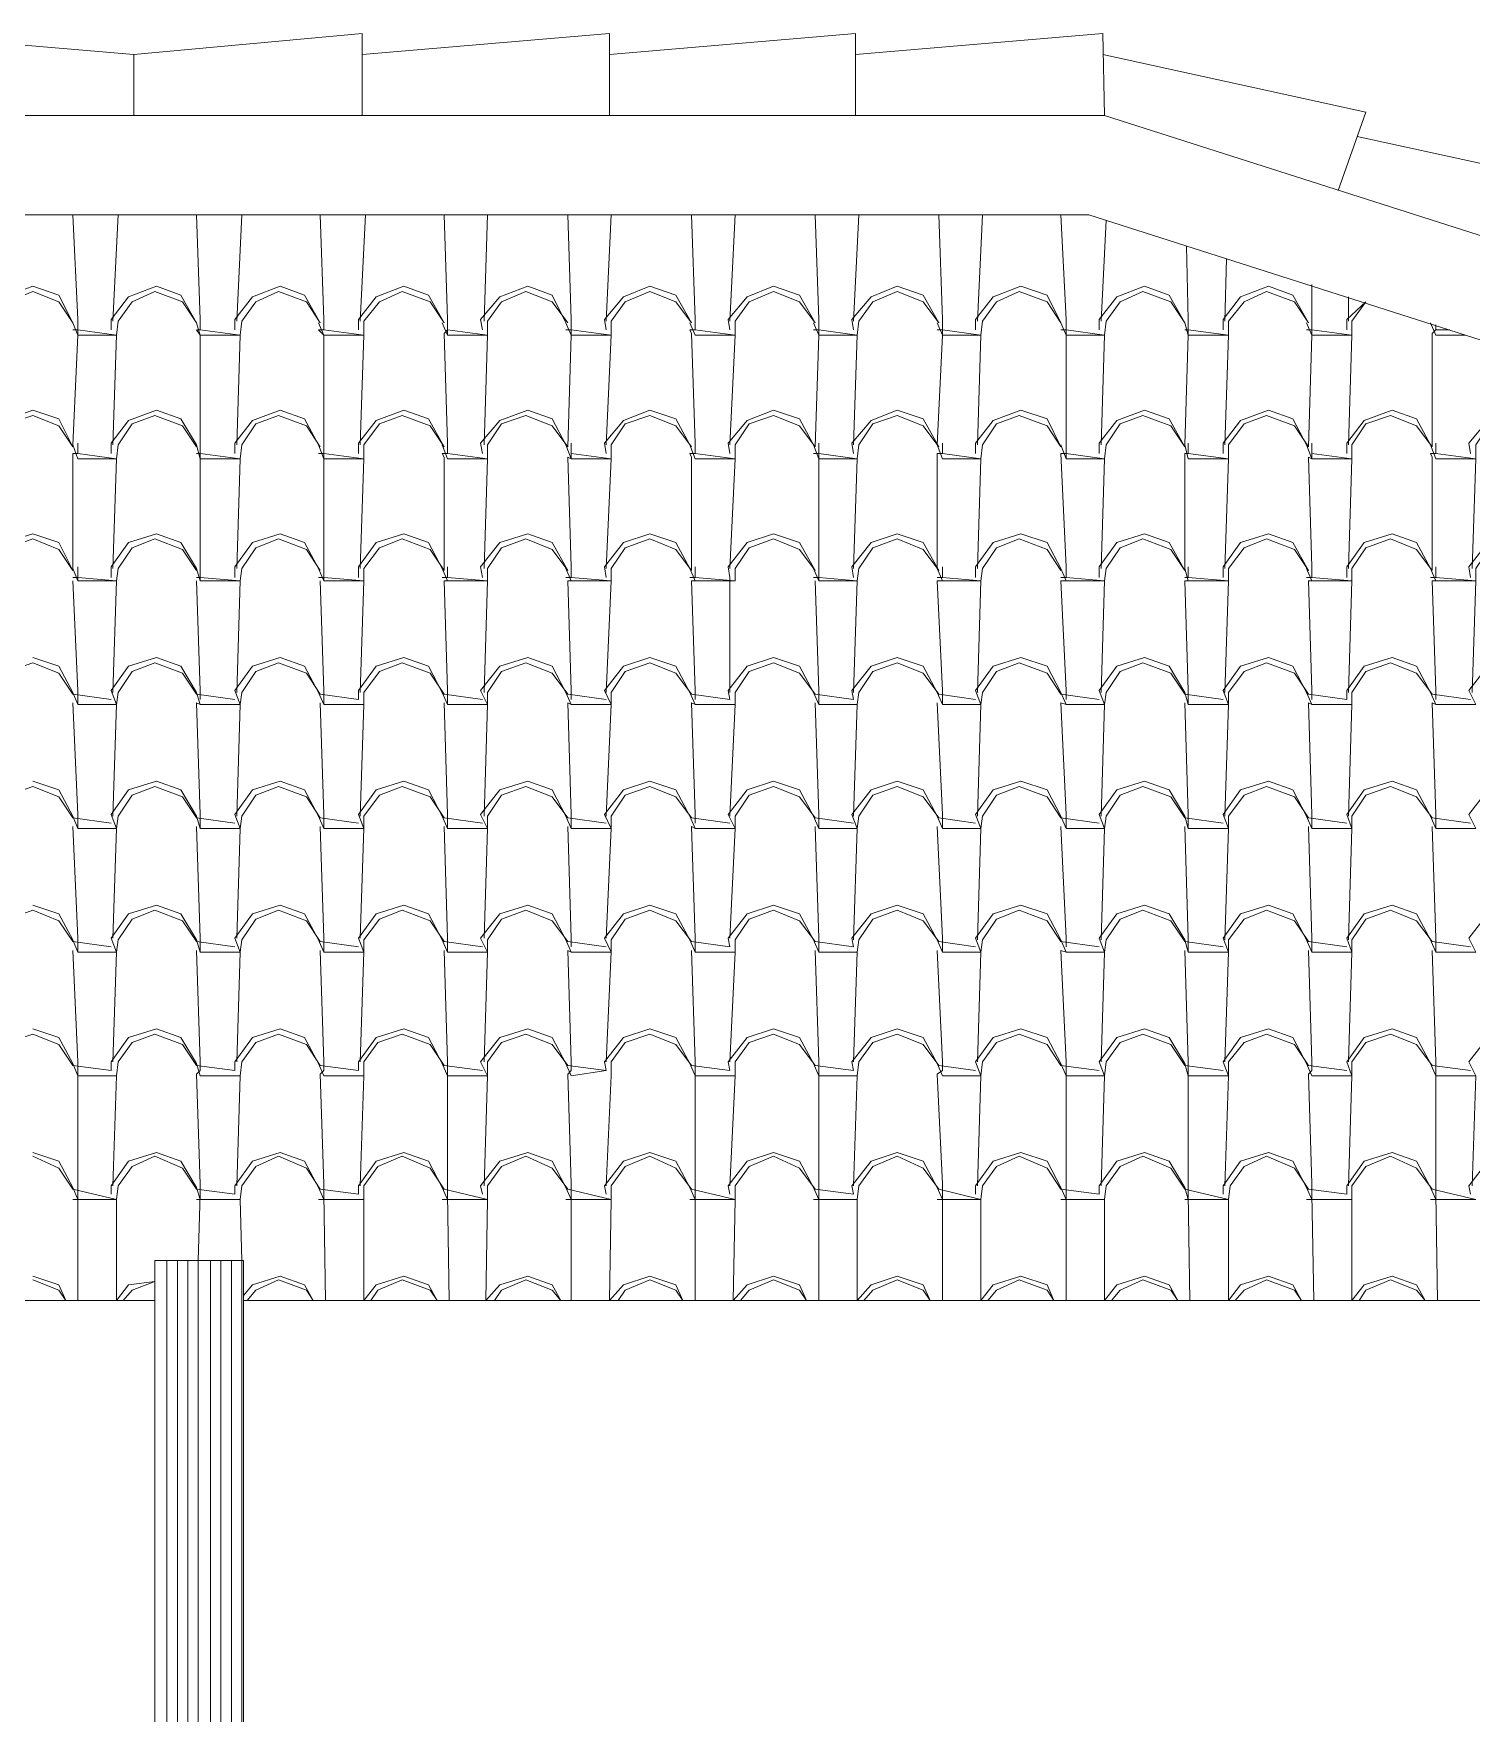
# Model space of a CAD drawing. Header units: millimetres. Extents: x -1532 to 6546, y -13476 to -9317.
# Drawn here: x 2980 to 4100, y -10626 to -9317 of the extents above; entities that cross this region are included whole.
import ezdxf

# ---------------------------------------------------------------- set-up
doc = ezdxf.new("R2010")
doc.units = ezdxf.units.MM
doc.layers.add('A-COB-___-___-EXI', color=250, linetype='Continuous', lineweight=25)
doc.layers.add('A-PIL-___-___-EXI', color=250, linetype='Continuous', lineweight=25)

msp = doc.modelspace()

# ---------------------------------------------------------------- linework, layer by layer
at = {"layer": 'A-COB-___-___-EXI', "color": 18, "lineweight": 9}
for p, q in [((3042.2, -9541.4), (3046.3, -9458.6)), ((3138.6, -9541.4), (3142.6, -9458.6)), ((3234.9, -9541.4), (3239, -9458.6)), ((3331.3, -9541.4), (3334, -9458.6)), ((3426.3, -9541.4), (3430.4, -9458.6)), ((3522.7, -9541.4), (3526.8, -9458.6)), ((3619.1, -9541.4), (3623.2, -9458.6)), ((3715.5, -9541.4), (3719.6, -9458.6)), ((3811.9, -9541.4), (3815.9, -9462.7)), ((3908.2, -9541.4), (3909.6, -9492.6)), ((4004.6, -9541.4), (4004.6, -9522.4)), ((3298.7, -9741), (3302.8, -9741)), ((3395.1, -9741), (3399.2, -9741)), ((3491.5, -9741), (3495.6, -9741)), ((3684.3, -9741), (3688.3, -9741)), ((3780.6, -9741), (3784.7, -9741)), ((3877, -9741), (3879.7, -9741)), ((3972, -9741), (3976.1, -9741)), ((4068.4, -9741), (4072.5, -9741)), ((3011, -10225.6), (3015, -10225.6)), ((3107.3, -10225.6), (3110.1, -10225.6)), ((3202.4, -10225.6), (3206.4, -10225.6)), ((3298.7, -10225.6), (3302.8, -10225.6)), ((3395.1, -10225.6), (3399.2, -10225.6)), ((3491.5, -10225.6), (3495.6, -10225.6)), ((3587.9, -10225.6), (3592, -10225.6)), ((3684.3, -10225.6), (3688.3, -10225.6)), ((3780.6, -10225.6), (3784.7, -10225.6)), ((3877, -10225.6), (3879.7, -10225.6)), ((3972, -10225.6), (3976.1, -10225.6)), ((4068.4, -10225.6), (4072.5, -10225.6)), ((3074.8, -10304.3), (1576.1, -10304.3))]:
    msp.add_line(p, q, dxfattribs=at)
at = {"layer": 'A-COB-___-___-EXI', "color": 18, "lineweight": 9, "flags": 128}
for points in [[(-33.8, -10074.9), (-223.9, -10115.7), (-202.2, -10176.7), (2288.8, -9381.3), (3814.6, -9381.3), (3813.2, -9317.5), (3620.5, -9333.8)], [(3058.5, -9381.3), (3058.5, -9333.8), (2865.7, -9317.5), (2865.7, -9381.3)], [(3058.5, -9333.8), (3236.3, -9317.5), (3236.3, -9381.3)], [(3429.1, -9381.3), (3429.1, -9317.5), (3236.3, -9333.8)], [(3429.1, -9333.8), (3620.5, -9317.5), (3620.5, -9381.3)], [(3813.2, -9333.8), (4018.2, -9378.6), (3996.5, -9439.6)], [(3144, -10304.3), (4509.6, -10304.3), (4509.6, -10138.7), (4573.4, -10138.7), (4573.4, -10304.3), (6305.5, -10304.3), (6305.5, -10176.7), (3814.6, -9381.3)], [(4194.7, -9502.1), (4216.4, -9442.4), (4011.4, -9397.6)], [(-202.2, -10176.7), (-202.2, -10258.2), (2301, -9458.6), (3802.4, -9458.6), (6305.5, -10258.2)], [(2945.8, -9548.2), (2944.4, -9540.1), (2958, -9522.4), (2979.7, -9514.3), (3000.1, -9521.1), (3011, -9542.8), (3000.1, -9526.5), (2979.7, -9518.4), (2960.7, -9526.5), (2949.9, -9541.4), (2948.5, -9552.3), (2918.6, -9548.2), (2918.6, -9540.1), (2915.9, -9458.6)], [(3040.8, -9548.2), (3040.8, -9540.1), (3054.4, -9522.4), (3076.1, -9514.3), (3095.1, -9521.1), (3107.3, -9542.8), (3096.5, -9526.5), (3074.8, -9518.4), (3057.1, -9526.5), (3046.3, -9541.4), (3044.9, -9552.3), (3015, -9548.2), (3015, -9540.1), (3011, -9458.6)], [(3137.2, -9548.2), (3137.2, -9540.1), (3150.8, -9522.4), (3172.5, -9514.3), (3191.5, -9521.1), (3203.7, -9542.8), (3192.9, -9526.5), (3171.1, -9518.4), (3153.5, -9526.5), (3142.6, -9541.4), (3141.3, -9552.3), (3110.1, -9548.2), (3110.1, -9540.1), (3107.3, -9458.6)], [(3233.6, -9548.2), (3233.6, -9540.1), (3247.2, -9522.4), (3268.9, -9514.3), (3287.9, -9521.1), (3300.1, -9542.8), (3289.2, -9526.5), (3267.5, -9518.4), (3249.9, -9526.5), (3237.7, -9541.4), (3237.7, -9552.3), (3206.4, -9548.2), (3206.4, -9540.1), (3203.7, -9458.6)], [(3396.5, -9542.8), (3384.3, -9526.5), (3363.9, -9518.4), (3344.9, -9526.5), (3334, -9541.4), (3334, -9552.3), (3302.8, -9548.2), (3302.8, -9540.1), (3300.1, -9458.6)], [(3330, -9548.2), (3328.6, -9540.1), (3343.5, -9522.4), (3365.3, -9514.3), (3384.3, -9521.1), (3395.1, -9542.8), (3399.2, -9552.3), (3430.4, -9552.3), (3399.2, -9548.2), (3399.2, -9540.1), (3396.5, -9458.6)], [(3522.7, -9548.2), (3521.4, -9540.1), (3536.3, -9522.4), (3556.7, -9514.3), (3577, -9521.1), (3589.2, -9542.8), (3577, -9526.5), (3556.7, -9518.4), (3537.7, -9526.5), (3526.8, -9541.4), (3526.8, -9552.3), (3495.6, -9548.2), (3495.6, -9540.1), (3492.9, -9458.6)], [(3587.9, -9542.8), (3592, -9552.3), (3621.8, -9552.3), (3592, -9548.2), (3592, -9540.1), (3589.2, -9458.6)], [(3714.1, -9548.2), (3714.1, -9540.1), (3727.7, -9522.4), (3749.4, -9514.3), (3769.8, -9521.1), (3780.6, -9542.8), (3769.8, -9526.5), (3748.1, -9518.4), (3730.4, -9526.5), (3719.6, -9541.4), (3718.2, -9552.3), (3688.3, -9548.2), (3688.3, -9540.1), (3685.6, -9458.6)], [(3810.5, -9548.2), (3810.5, -9540.1), (3824.1, -9522.4), (3845.8, -9514.3), (3864.8, -9521.1), (3877, -9542.8), (3866.2, -9526.5), (3844.4, -9518.4), (3826.8, -9526.5), (3815.9, -9541.4), (3814.6, -9552.3), (3784.7, -9548.2), (3784.7, -9540.1), (3780.6, -9458.6)], [(3906.9, -9548.2), (3906.9, -9540.1), (3920.5, -9522.4), (3942.2, -9514.3), (3961.2, -9521.1), (3973.4, -9542.8), (3962.5, -9526.5), (3940.8, -9518.4), (3923.2, -9526.5), (3911, -9541.4), (3911, -9552.3), (3879.7, -9548.2), (3879.7, -9540.1), (3878.4, -9483.1)], [(3426.3, -9548.2), (3425, -9540.1), (3439.9, -9522.4), (3460.3, -9514.3), (3480.6, -9521.1), (3492.9, -9542.8), (3480.6, -9526.5), (3460.3, -9518.4), (3441.3, -9526.5), (3430.4, -9541.4), (3430.4, -9552.3), (3426.3, -9637.8)], [(3619.1, -9548.2), (3617.7, -9540.1), (3632.7, -9522.4), (3653, -9514.3), (3673.4, -9521.1), (3685.6, -9542.8), (3673.4, -9526.5), (3653, -9518.4), (3634, -9526.5), (3623.2, -9541.4), (3621.8, -9552.3), (3619.1, -9637.8)], [(3972, -9542.8), (3976.1, -9552.3), (4007.3, -9552.3), (3976.1, -9548.2), (3976.1, -9540.1), (3976.1, -9512.9)], [(4003.3, -9548.2), (4003.3, -9540.1), (4018.2, -9526.5), (4007.3, -9541.4), (4007.3, -9552.3), (4004.6, -9637.8)], [(2914.6, -9548.2), (2918.6, -9548.2), (2918.6, -9552.3), (2918.6, -9636.5), (2918.6, -9644.6), (2948.5, -9648.7), (2949.9, -9637.8), (2960.7, -9621.5), (2979.7, -9614.8), (3000.1, -9622.9), (3011, -9639.2), (3000.1, -9617.5), (2979.7, -9610.7), (2958, -9618.8), (2944.4, -9636.5), (2945.8, -9644.6), (2945.8, -9734.2)], [(3011, -9542.8), (3015, -9552.3), (3044.9, -9552.3), (3042.2, -9637.8)], [(3011, -9548.2), (3015, -9548.2), (3015, -9552.3), (3011, -9637.8), (3015, -9648.7), (3044.9, -9648.7), (3042.2, -9734.2)], [(3040.8, -9644.6), (3040.8, -9636.5), (3054.4, -9618.8), (3076.1, -9610.7), (3095.1, -9617.5), (3107.3, -9637.8), (3110.1, -9648.7), (3141.3, -9648.7), (3110.1, -9644.6), (3110.1, -9636.5), (3110.1, -9552.3), (3107.3, -9548.2), (3110.1, -9548.2)], [(3107.3, -9542.8), (3110.1, -9552.3), (3141.3, -9552.3), (3138.6, -9637.8)], [(3137.2, -9644.6), (3137.2, -9636.5), (3150.8, -9618.8), (3172.5, -9610.7), (3191.5, -9617.5), (3202.4, -9637.8), (3206.4, -9648.7), (3237.7, -9648.7), (3206.4, -9644.6), (3206.4, -9636.5), (3206.4, -9552.3), (3202.4, -9548.2), (3206.4, -9548.2)], [(3202.4, -9542.8), (3206.4, -9552.3), (3237.7, -9552.3), (3234.9, -9637.8)], [(3298.7, -9542.8), (3302.8, -9552.3), (3334, -9552.3), (3331.3, -9637.8)], [(3395.1, -9548.2), (3399.2, -9548.2), (3399.2, -9552.3), (3396.5, -9639.2), (3384.3, -9622.9), (3363.9, -9614.8), (3344.9, -9621.5), (3334, -9637.8), (3334, -9648.7), (3302.8, -9644.6), (3302.8, -9636.5), (3300.1, -9551), (3302.8, -9548.2), (3302.8, -9552.3)], [(3491.5, -9542.8), (3495.6, -9552.3), (3526.8, -9552.3), (3522.7, -9637.8)], [(3587.9, -9548.2), (3592, -9548.2), (3592, -9552.3), (3589.2, -9639.2), (3577, -9622.9), (3556.7, -9614.8), (3537.7, -9621.5), (3526.8, -9637.8), (3526.8, -9648.7), (3495.6, -9644.6), (3495.6, -9636.5), (3492.9, -9551), (3491.5, -9548.2), (3495.6, -9548.2)], [(3684.3, -9542.8), (3688.3, -9552.3), (3718.2, -9552.3), (3715.5, -9637.8)], [(3684.3, -9548.2), (3688.3, -9548.2), (3688.3, -9552.3), (3684.3, -9637.8), (3688.3, -9648.7), (3718.2, -9648.7), (3715.5, -9734.2)], [(3780.6, -9542.8), (3784.7, -9552.3), (3814.6, -9552.3), (3811.9, -9637.8)], [(3780.6, -9548.2), (3784.7, -9548.2), (3784.7, -9552.3), (3784.7, -9636.5), (3784.7, -9644.6), (3814.6, -9648.7), (3815.9, -9637.8), (3826.8, -9621.5), (3844.4, -9614.8), (3866.2, -9622.9), (3877, -9639.2), (3864.8, -9617.5), (3845.8, -9610.7), (3824.1, -9618.8), (3810.5, -9636.5), (3810.5, -9644.6)], [(3877, -9542.8), (3879.7, -9552.3), (3911, -9552.3), (3908.2, -9637.8)], [(3877, -9548.2), (3879.7, -9548.2), (3879.7, -9552.3), (3877, -9637.8), (3879.7, -9648.7), (3911, -9648.7), (3908.2, -9734.2)], [(3972, -9548.2), (3976.1, -9548.2), (3976.1, -9552.3), (3973.4, -9639.2), (3962.5, -9622.9), (3940.8, -9614.8), (3923.2, -9621.5), (3911, -9637.8), (3911, -9648.7), (3879.7, -9644.6), (3879.7, -9636.5)], [(4004.6, -9734.2), (4007.3, -9648.7), (4007.3, -9637.8), (4018.2, -9621.5), (4037.2, -9614.8), (4057.6, -9622.9), (4069.8, -9639.2), (4069.8, -9551), (4072.5, -9548.2), (4072.5, -9544.2), (4072.5, -9548.2), (4083.4, -9548.2)], [(4068.4, -9542.8), (4072.5, -9552.3), (4095.6, -9552.3)], [(3107.3, -9639.2), (3096.5, -9622.9), (3074.8, -9614.8), (3057.1, -9621.5), (3046.3, -9637.8), (3044.9, -9648.7), (3015, -9644.6), (3015, -9636.5)], [(3203.7, -9639.2), (3192.9, -9622.9), (3171.1, -9614.8), (3153.5, -9621.5), (3142.6, -9637.8), (3141.3, -9648.7), (3138.6, -9734.2)], [(3233.6, -9644.6), (3233.6, -9636.5), (3247.2, -9618.8), (3268.9, -9610.7), (3287.9, -9617.5), (3300.1, -9639.2), (3289.2, -9622.9), (3267.5, -9614.8), (3249.9, -9621.5), (3237.7, -9637.8), (3237.7, -9648.7), (3234.9, -9734.2)], [(3330, -9644.6), (3328.6, -9636.5), (3343.5, -9618.8), (3365.3, -9610.7), (3384.3, -9617.5), (3395.1, -9637.8), (3399.2, -9648.7), (3430.4, -9648.7), (3426.3, -9734.2)], [(3492.9, -9639.2), (3480.6, -9622.9), (3460.3, -9614.8), (3441.3, -9621.5), (3430.4, -9637.8), (3430.4, -9648.7), (3399.2, -9644.6), (3399.2, -9636.5)], [(3426.3, -9644.6), (3425, -9636.5), (3439.9, -9618.8), (3460.3, -9610.7), (3480.6, -9617.5), (3491.5, -9637.8), (3495.6, -9648.7), (3526.8, -9648.7), (3522.7, -9734.2)], [(3522.7, -9644.6), (3521.4, -9636.5), (3536.3, -9618.8), (3556.7, -9610.7), (3577, -9617.5), (3587.9, -9637.8), (3592, -9648.7), (3621.8, -9648.7), (3619.1, -9734.2)], [(3619.1, -9644.6), (3617.7, -9636.5), (3632.7, -9618.8), (3653, -9610.7), (3673.4, -9617.5), (3685.6, -9639.2), (3673.4, -9622.9), (3653, -9614.8), (3634, -9621.5), (3623.2, -9637.8), (3621.8, -9648.7), (3592, -9644.6), (3592, -9636.5)], [(3714.1, -9644.6), (3714.1, -9636.5), (3727.7, -9618.8), (3749.4, -9610.7), (3769.8, -9617.5), (3780.6, -9639.2), (3769.8, -9622.9), (3748.1, -9614.8), (3730.4, -9621.5), (3719.6, -9637.8), (3718.2, -9648.7), (3688.3, -9644.6), (3688.3, -9636.5)], [(3906.9, -9644.6), (3906.9, -9636.5), (3920.5, -9618.8), (3942.2, -9610.7), (3961.2, -9617.5), (3972, -9637.8), (3976.1, -9648.7), (4007.3, -9648.7), (3976.1, -9644.6), (3976.1, -9636.5)], [(4003.3, -9644.6), (4003.3, -9636.5), (4016.8, -9618.8), (4038.6, -9610.7), (4057.6, -9617.5), (4068.4, -9637.8), (4072.5, -9648.7), (4103.7, -9648.7), (4101, -9734.2)], [(4099.6, -9644.6), (4098.3, -9636.5), (4113.2, -9618.8), (4134.9, -9610.7), (4153.9, -9617.5), (4166.2, -9639.2), (4153.9, -9622.9), (4133.6, -9614.8), (4114.6, -9621.5), (4103.7, -9637.8), (4103.7, -9648.7), (4072.5, -9644.6), (4072.5, -9636.5)], [(3298.7, -9637.8), (3302.8, -9648.7), (3334, -9648.7), (3331.3, -9734.2)], [(3780.6, -9637.8), (3784.7, -9648.7), (3814.6, -9648.7), (3811.9, -9734.2)], [(3042.2, -9830.6), (3044.9, -9743.7), (3015, -9743.7), (3011, -9734.2), (3011, -9647.3), (3011, -9644.6), (3015, -9644.6)], [(3107.3, -9644.6), (3110.1, -9644.6), (3110.1, -9648.7), (3110.1, -9732.9), (3110.1, -9741), (3141.3, -9743.7), (3142.6, -9734.2), (3153.5, -9717.9), (3171.1, -9711.1), (3192.9, -9719.3), (3203.7, -9735.6)], [(3202.4, -9644.6), (3206.4, -9644.6), (3206.4, -9648.7), (3206.4, -9732.9), (3206.4, -9741), (3237.7, -9743.7), (3206.4, -9743.7), (3202.4, -9734.2), (3191.5, -9713.8), (3172.5, -9707.1), (3150.8, -9713.8), (3137.2, -9732.9), (3137.2, -9741)], [(3234.9, -9830.6), (3237.7, -9743.7), (3237.7, -9734.2), (3249.9, -9717.9), (3267.5, -9711.1), (3289.2, -9719.3), (3300.1, -9735.6), (3300.1, -9647.3), (3298.7, -9644.6), (3302.8, -9644.6)], [(3399.2, -9644.6), (3399.2, -9648.7), (3396.5, -9647.3), (3399.2, -9732.9), (3399.2, -9741), (3430.4, -9743.7), (3430.4, -9734.2), (3441.3, -9717.9), (3460.3, -9711.1), (3480.6, -9719.3), (3492.9, -9735.6), (3492.9, -9647.3), (3491.5, -9644.6), (3495.6, -9644.6)], [(3587.9, -9644.6), (3592, -9644.6), (3592, -9648.7), (3592, -9732.9), (3592, -9741), (3621.8, -9743.7), (3623.2, -9734.2), (3634, -9717.9), (3653, -9711.1), (3673.4, -9719.3), (3685.6, -9735.6), (3673.4, -9713.8), (3653, -9707.1), (3632.7, -9713.8), (3617.7, -9732.9), (3619.1, -9741)], [(3715.5, -9830.6), (3718.2, -9743.7), (3688.3, -9743.7), (3684.3, -9734.2), (3684.3, -9647.3), (3684.3, -9644.6), (3688.3, -9644.6)], [(3810.5, -9741), (3810.5, -9732.9), (3824.1, -9713.8), (3845.8, -9707.1), (3864.8, -9713.8), (3877, -9735.6), (3866.2, -9719.3), (3844.4, -9711.1), (3826.8, -9717.9), (3815.9, -9734.2), (3814.6, -9743.7), (3784.7, -9741), (3784.7, -9732.9), (3780.6, -9644.6), (3784.7, -9644.6), (3784.7, -9648.7)], [(3908.2, -9830.6), (3911, -9743.7), (3879.7, -9743.7), (3877, -9734.2), (3877, -9647.3), (3877, -9644.6), (3879.7, -9644.6)], [(3976.1, -9644.6), (3976.1, -9648.7), (3973.4, -9647.3), (3976.1, -9732.9), (3976.1, -9741), (4007.3, -9743.7), (4007.3, -9734.2), (4018.2, -9717.9), (4037.2, -9711.1), (4057.6, -9719.3), (4069.8, -9735.6), (4069.8, -9647.3), (4068.4, -9644.6), (4072.5, -9644.6)], [(2945.8, -9741), (2944.4, -9732.9), (2958, -9713.8), (2979.7, -9707.1), (3000.1, -9713.8), (3011, -9735.6), (3000.1, -9719.3), (2979.7, -9711.1), (2960.7, -9717.9), (2949.9, -9734.2), (2948.5, -9743.7), (2918.6, -9741), (2918.6, -9732.9)], [(3040.8, -9741), (3040.8, -9732.9), (3054.4, -9713.8), (3076.1, -9707.1), (3095.1, -9713.8), (3107.3, -9734.2), (3110.1, -9743.7), (3141.3, -9743.7), (3138.6, -9830.6)], [(3233.6, -9741), (3233.6, -9732.9), (3247.2, -9713.8), (3268.9, -9707.1), (3287.9, -9713.8), (3298.7, -9734.2), (3302.8, -9743.7), (3334, -9743.7), (3331.3, -9830.6)], [(3330, -9741), (3328.6, -9732.9), (3343.5, -9713.8), (3365.3, -9707.1), (3384.3, -9713.8), (3396.5, -9735.6), (3384.3, -9719.3), (3363.9, -9711.1), (3344.9, -9717.9), (3334, -9734.2), (3334, -9743.7), (3302.8, -9741), (3302.8, -9732.9)], [(3426.3, -9741), (3425, -9732.9), (3439.9, -9713.8), (3460.3, -9707.1), (3480.6, -9713.8), (3491.5, -9734.2), (3495.6, -9743.7), (3526.8, -9743.7)], [(3522.7, -9830.6), (3522.7, -9741), (3521.4, -9732.9), (3536.3, -9713.8), (3556.7, -9707.1), (3577, -9713.8), (3589.2, -9735.6), (3577, -9719.3), (3556.7, -9711.1), (3537.7, -9717.9), (3526.8, -9734.2), (3526.8, -9743.7), (3495.6, -9741), (3495.6, -9732.9)], [(3714.1, -9741), (3714.1, -9732.9), (3727.7, -9713.8), (3749.4, -9707.1), (3769.8, -9713.8), (3780.6, -9734.2), (3784.7, -9743.7), (3814.6, -9743.7), (3811.9, -9830.6)], [(3906.9, -9741), (3906.9, -9732.9), (3920.5, -9713.8), (3942.2, -9707.1), (3961.2, -9713.8), (3973.4, -9735.6), (3962.5, -9719.3), (3940.8, -9711.1), (3923.2, -9717.9), (3911, -9734.2), (3911, -9743.7), (3879.7, -9741), (3879.7, -9732.9)], [(4003.3, -9741), (4003.3, -9732.9), (4016.8, -9713.8), (4038.6, -9707.1), (4057.6, -9713.8), (4068.4, -9734.2), (4072.5, -9743.7), (4103.7, -9743.7), (4101, -9830.6)], [(4099.6, -9741), (4098.3, -9732.9), (4113.2, -9713.8), (4134.9, -9707.1), (4153.9, -9713.8), (4166.2, -9735.6), (4153.9, -9719.3), (4133.6, -9711.1), (4114.6, -9717.9), (4103.7, -9734.2), (4103.7, -9743.7), (4072.5, -9741), (4072.5, -9732.9)], [(3107.3, -9735.6), (3096.5, -9719.3), (3074.8, -9711.1), (3057.1, -9717.9), (3046.3, -9734.2), (3044.9, -9743.7), (3015, -9741), (3015, -9732.9)], [(3780.6, -9735.6), (3769.8, -9719.3), (3748.1, -9711.1), (3730.4, -9717.9), (3719.6, -9734.2), (3718.2, -9743.7), (3688.3, -9741), (3688.3, -9732.9)], [(3011, -9741), (3015, -9741), (3015, -9743.7)], [(3015, -9840.1), (3015, -9836), (3015, -9829.2), (3011, -9743.7)], [(3107.3, -9741), (3110.1, -9741), (3110.1, -9743.7)], [(3110.1, -9836), (3110.1, -9829.2), (3107.3, -9743.7)], [(3202.4, -9741), (3206.4, -9741), (3206.4, -9743.7)], [(3206.4, -9840.1), (3206.4, -9836), (3206.4, -9829.2), (3203.7, -9743.7)], [(3302.8, -9840.1), (3302.8, -9836), (3302.8, -9829.2), (3300.1, -9743.7), (3302.8, -9743.7)], [(3395.1, -9734.2), (3399.2, -9743.7), (3430.4, -9743.7), (3426.3, -9830.6)], [(3399.2, -9836), (3399.2, -9829.2), (3396.5, -9743.7), (3399.2, -9743.7)], [(3495.6, -9836), (3495.6, -9829.2), (3492.9, -9743.7), (3495.6, -9743.7)], [(3587.9, -9734.2), (3592, -9743.7), (3621.8, -9743.7), (3619.1, -9830.6)], [(3587.9, -9741), (3592, -9741), (3592, -9743.7)], [(3592, -9840.1), (3592, -9836), (3592, -9829.2), (3589.2, -9743.7)], [(3688.3, -9840.1), (3688.3, -9836), (3688.3, -9829.2), (3684.3, -9743.7), (3688.3, -9743.7)], [(3784.7, -9836), (3784.7, -9829.2), (3780.6, -9743.7), (3784.7, -9743.7)], [(3879.7, -9840.1), (3879.7, -9836), (3879.7, -9829.2), (3877, -9743.7), (3879.7, -9743.7)], [(3972, -9734.2), (3976.1, -9743.7), (4007.3, -9743.7), (4004.6, -9830.6)], [(3976.1, -9836), (3976.1, -9829.2), (3973.4, -9743.7), (3976.1, -9743.7)], [(4072.5, -9836), (4072.5, -9829.2), (4069.8, -9743.7), (4072.5, -9743.7)], [(3040.8, -9836), (3011, -9831.9), (3000.1, -9815.7), (2979.7, -9807.5), (2960.7, -9814.3), (2949.9, -9830.6), (2948.5, -9840.1), (2945.8, -9927)], [(3234.9, -9927), (3237.7, -9840.1), (3206.4, -9840.1), (3202.4, -9830.6), (3191.5, -9810.2), (3172.5, -9803.4), (3150.8, -9810.2), (3137.2, -9829.2), (3141.3, -9840.1), (3110.1, -9840.1), (3107.3, -9830.6), (3095.1, -9810.2), (3076.1, -9803.4), (3054.4, -9810.2), (3040.8, -9829.2), (3044.9, -9840.1), (3015, -9840.1), (3011, -9830.6), (3000.1, -9810.2), (2979.7, -9803.4)], [(3137.2, -9836), (3107.3, -9831.9), (3096.5, -9815.7), (3074.8, -9807.5), (3057.1, -9814.3), (3046.3, -9830.6), (3044.9, -9840.1), (3042.2, -9927)], [(3526.8, -9840.1), (3495.6, -9840.1), (3491.5, -9830.6), (3480.6, -9810.2), (3460.3, -9803.4), (3439.9, -9810.2), (3425, -9829.2), (3430.4, -9840.1), (3399.2, -9840.1), (3395.1, -9830.6), (3384.3, -9810.2), (3365.3, -9803.4), (3343.5, -9810.2), (3328.6, -9829.2), (3334, -9840.1), (3302.8, -9840.1), (3298.7, -9830.6), (3287.9, -9810.2), (3268.9, -9803.4), (3247.2, -9810.2), (3233.6, -9829.2), (3233.6, -9836), (3203.7, -9831.9), (3192.9, -9815.7), (3171.1, -9807.5), (3153.5, -9814.3), (3142.6, -9830.6), (3141.3, -9840.1), (3138.6, -9927)], [(3330, -9836), (3300.1, -9831.9), (3289.2, -9815.7), (3267.5, -9807.5), (3249.9, -9814.3), (3237.7, -9830.6), (3237.7, -9840.1)], [(3426.3, -9836), (3396.5, -9831.9), (3384.3, -9815.7), (3363.9, -9807.5), (3344.9, -9814.3), (3334, -9830.6), (3334, -9840.1), (3331.3, -9927)], [(3619.1, -9927), (3621.8, -9840.1), (3592, -9840.1), (3587.9, -9830.6), (3577, -9810.2), (3556.7, -9803.4), (3536.3, -9810.2), (3521.4, -9829.2), (3522.7, -9836), (3492.9, -9831.9), (3480.6, -9815.7), (3460.3, -9807.5), (3441.3, -9814.3), (3430.4, -9830.6), (3430.4, -9840.1), (3426.3, -9927)], [(4004.6, -9927), (4007.3, -9840.1), (3976.1, -9840.1), (3972, -9830.6), (3961.2, -9810.2), (3942.2, -9803.4), (3920.5, -9810.2), (3906.9, -9829.2), (3911, -9840.1), (3879.7, -9840.1), (3877, -9830.6), (3864.8, -9810.2), (3845.8, -9803.4), (3824.1, -9810.2), (3810.5, -9829.2), (3814.6, -9840.1), (3784.7, -9840.1), (3780.6, -9830.6), (3769.8, -9810.2), (3749.4, -9803.4), (3727.7, -9810.2), (3714.1, -9829.2), (3718.2, -9840.1), (3688.3, -9840.1), (3684.3, -9830.6), (3673.4, -9810.2), (3653, -9803.4), (3632.7, -9810.2), (3617.7, -9829.2), (3619.1, -9836), (3589.2, -9831.9), (3577, -9815.7), (3556.7, -9807.5), (3537.7, -9814.3), (3526.8, -9830.6), (3526.8, -9840.1), (3522.7, -9927)], [(3714.1, -9836), (3685.6, -9831.9), (3673.4, -9815.7), (3653, -9807.5), (3634, -9814.3), (3623.2, -9830.6), (3621.8, -9840.1)], [(3810.5, -9836), (3780.6, -9831.9), (3769.8, -9815.7), (3748.1, -9807.5), (3730.4, -9814.3), (3719.6, -9830.6), (3718.2, -9840.1), (3715.5, -9927)], [(3906.9, -9836), (3877, -9831.9), (3866.2, -9815.7), (3844.4, -9807.5), (3826.8, -9814.3), (3815.9, -9830.6), (3814.6, -9840.1), (3811.9, -9927)], [(4113.2, -9810.2), (4098.3, -9829.2), (4103.7, -9840.1), (4072.5, -9840.1), (4068.4, -9830.6), (4057.6, -9810.2), (4038.6, -9803.4), (4016.8, -9810.2), (4003.3, -9829.2), (4003.3, -9836), (3973.4, -9831.9), (3962.5, -9815.7), (3940.8, -9807.5), (3923.2, -9814.3), (3911, -9830.6), (3911, -9840.1), (3908.2, -9927)], [(4099.6, -9836), (4069.8, -9831.9), (4057.6, -9815.7), (4037.2, -9807.5), (4018.2, -9814.3), (4007.3, -9830.6), (4007.3, -9840.1)], [(3015, -9936.5), (3015, -9932.4), (3015, -9925.6), (3011, -9838.7)], [(3110.1, -9936.5), (3110.1, -9932.4), (3110.1, -9925.6), (3107.3, -9838.7), (3110.1, -9840.1)], [(3206.4, -9936.5), (3206.4, -9932.4), (3206.4, -9925.6), (3203.7, -9838.7)], [(3302.8, -9936.5), (3302.8, -9932.4), (3302.8, -9925.6), (3300.1, -9838.7)], [(3399.2, -9936.5), (3399.2, -9932.4), (3399.2, -9925.6), (3396.5, -9838.7), (3399.2, -9840.1)], [(3495.6, -9932.4), (3495.6, -9925.6), (3492.9, -9838.7), (3495.6, -9840.1)], [(3592, -9936.5), (3592, -9932.4), (3592, -9925.6), (3589.2, -9838.7)], [(3688.3, -9936.5), (3688.3, -9932.4), (3688.3, -9925.6), (3684.3, -9838.7)], [(3784.7, -9936.5), (3784.7, -9932.4), (3784.7, -9925.6), (3780.6, -9838.7), (3784.7, -9840.1)], [(3879.7, -9936.5), (3879.7, -9932.4), (3879.7, -9925.6), (3877, -9838.7)], [(3976.1, -9936.5), (3976.1, -9932.4), (3976.1, -9925.6), (3973.4, -9838.7), (3976.1, -9840.1)], [(4072.5, -9936.5), (4072.5, -9932.4), (4072.5, -9925.6), (4069.8, -9838.7), (4072.5, -9840.1)], [(3040.8, -9932.4), (3011, -9928.3), (3000.1, -9912), (2979.7, -9903.9), (2960.7, -9910.7), (2949.9, -9927), (2948.5, -9936.5), (2945.8, -10022)], [(2979.7, -9899.8), (3000.1, -9906.6), (3011, -9927), (3015, -9936.5), (3044.9, -9936.5), (3040.8, -9925.6), (3054.4, -9906.6), (3076.1, -9899.8), (3095.1, -9906.6), (3107.3, -9927), (3110.1, -9936.5), (3141.3, -9936.5), (3137.2, -9925.6), (3150.8, -9906.6), (3172.5, -9899.8), (3191.5, -9906.6), (3202.4, -9927), (3206.4, -9936.5), (3237.7, -9936.5), (3234.9, -10022)], [(3137.2, -9932.4), (3107.3, -9928.3), (3096.5, -9912), (3074.8, -9903.9), (3057.1, -9910.7), (3046.3, -9927), (3044.9, -9936.5), (3042.2, -10022)], [(3233.6, -9932.4), (3203.7, -9928.3), (3192.9, -9912), (3171.1, -9903.9), (3153.5, -9910.7), (3142.6, -9927), (3141.3, -9936.5), (3138.6, -10022)], [(3330, -9932.4), (3300.1, -9928.3), (3289.2, -9912), (3267.5, -9903.9), (3249.9, -9910.7), (3237.7, -9927), (3237.7, -9936.5), (3233.6, -9925.6), (3247.2, -9906.6), (3268.9, -9899.8), (3287.9, -9906.6), (3298.7, -9927), (3302.8, -9936.5), (3334, -9936.5), (3328.6, -9925.6), (3343.5, -9906.6), (3365.3, -9899.8), (3384.3, -9906.6), (3395.1, -9927), (3399.2, -9936.5), (3430.4, -9936.5), (3425, -9925.6), (3439.9, -9906.6), (3460.3, -9899.8), (3480.6, -9906.6), (3491.5, -9927), (3495.6, -9936.5), (3526.8, -9936.5), (3521.4, -9925.6), (3536.3, -9906.6), (3556.7, -9899.8), (3577, -9906.6), (3587.9, -9927), (3592, -9936.5), (3621.8, -9936.5), (3617.7, -9925.6), (3632.7, -9906.6), (3653, -9899.8), (3673.4, -9906.6), (3684.3, -9927), (3688.3, -9936.5), (3718.2, -9936.5), (3714.1, -9925.6), (3727.7, -9906.6), (3749.4, -9899.8), (3769.8, -9906.6), (3780.6, -9927), (3784.7, -9936.5), (3814.6, -9936.5), (3810.5, -9925.6), (3824.1, -9906.6), (3845.8, -9899.8), (3864.8, -9906.6), (3877, -9927), (3879.7, -9936.5), (3911, -9936.5), (3906.9, -9925.6), (3920.5, -9906.6), (3942.2, -9899.8), (3961.2, -9906.6), (3972, -9927), (3976.1, -9936.5), (4007.3, -9936.5), (4004.6, -10023.3)], [(3426.3, -9932.4), (3396.5, -9928.3), (3384.3, -9912), (3363.9, -9903.9), (3344.9, -9910.7), (3334, -9927), (3334, -9936.5), (3331.3, -10022)], [(3522.7, -9932.4), (3492.9, -9928.3), (3480.6, -9912), (3460.3, -9903.9), (3441.3, -9910.7), (3430.4, -9927), (3430.4, -9936.5), (3426.3, -10022)], [(3619.1, -9932.4), (3589.2, -9928.3), (3577, -9912), (3556.7, -9903.9), (3537.7, -9910.7), (3526.8, -9927), (3526.8, -9936.5), (3522.7, -10022)], [(3714.1, -9932.4), (3685.6, -9928.3), (3673.4, -9912), (3653, -9903.9), (3634, -9910.7), (3623.2, -9927), (3621.8, -9936.5), (3619.1, -10023.3)], [(3810.5, -9932.4), (3780.6, -9928.3), (3769.8, -9912), (3748.1, -9903.9), (3730.4, -9910.7), (3719.6, -9927), (3718.2, -9936.5), (3715.5, -10023.3)], [(3906.9, -9932.4), (3877, -9928.3), (3866.2, -9912), (3844.4, -9903.9), (3826.8, -9910.7), (3815.9, -9927), (3814.6, -9936.5), (3811.9, -10023.3)], [(4003.3, -9932.4), (3973.4, -9928.3), (3962.5, -9912), (3940.8, -9903.9), (3923.2, -9910.7), (3911, -9927), (3911, -9936.5), (3908.2, -10023.3)], [(4099.6, -9932.4), (4069.8, -9928.3), (4057.6, -9912), (4037.2, -9903.9), (4018.2, -9910.7), (4007.3, -9927), (4007.3, -9936.5), (4003.3, -9925.6), (4016.8, -9906.6), (4038.6, -9899.8), (4057.6, -9906.6), (4068.4, -9927), (4072.5, -9936.5), (4103.7, -9936.5), (4098.3, -9925.6), (4113.2, -9906.6)], [(3015, -10032.9), (3015, -10028.8), (3015, -10022), (3011, -9935.1)], [(3110.1, -10032.9), (3110.1, -10028.8), (3110.1, -10022), (3107.3, -9935.1)], [(3206.4, -10032.9), (3206.4, -10028.8), (3206.4, -10022), (3203.7, -9935.1)], [(3302.8, -10032.9), (3302.8, -10028.8), (3302.8, -10022), (3300.1, -9935.1)], [(3399.2, -10028.8), (3399.2, -10022), (3396.5, -9935.1)], [(3495.6, -10032.9), (3495.6, -10028.8), (3495.6, -10022), (3492.9, -9935.1), (3495.6, -9936.5)], [(3592, -10032.9), (3592, -10028.8), (3592, -10022), (3589.2, -9935.1)], [(3688.3, -10032.9), (3688.3, -10028.8), (3688.3, -10022), (3684.3, -9935.1)], [(3784.7, -10028.8), (3784.7, -10022), (3780.6, -9935.1)], [(3879.7, -10032.9), (3879.7, -10028.8), (3879.7, -10022), (3877, -9935.1)], [(3976.1, -10032.9), (3976.1, -10028.8), (3976.1, -10022), (3973.4, -9935.1)], [(4072.5, -10032.9), (4072.5, -10028.8), (4072.5, -10022), (4069.8, -9935.1)], [(3040.8, -10028.8), (3011, -10024.7), (3000.1, -10008.4), (2979.7, -10000.3), (2960.7, -10007.1), (2949.9, -10023.3), (2948.5, -10032.9), (2945.8, -10118.4)], [(2979.7, -9996.2), (3000.1, -10003), (3011, -10023.3), (3015, -10032.9), (3044.9, -10032.9), (3042.2, -10118.4)], [(3137.2, -10028.8), (3107.3, -10024.7), (3096.5, -10008.4), (3074.8, -10000.3), (3057.1, -10007.1), (3046.3, -10023.3), (3044.9, -10032.9), (3040.8, -10022), (3054.4, -10003), (3076.1, -9996.2), (3095.1, -10003), (3107.3, -10023.3), (3110.1, -10032.9), (3141.3, -10032.9), (3137.2, -10022), (3150.8, -10003), (3172.5, -9996.2), (3191.5, -10003), (3202.4, -10023.3), (3206.4, -10032.9), (3237.7, -10032.9), (3233.6, -10022), (3247.2, -10003), (3268.9, -9996.2), (3287.9, -10003), (3298.7, -10023.3), (3302.8, -10032.9), (3334, -10032.9), (3328.6, -10022), (3343.5, -10003), (3365.3, -9996.2), (3384.3, -10003), (3395.1, -10023.3), (3399.2, -10032.9), (3430.4, -10032.9), (3425, -10022), (3439.9, -10003), (3460.3, -9996.2), (3480.6, -10003), (3491.5, -10023.3), (3495.6, -10032.9), (3526.8, -10032.9), (3522.7, -10118.4)], [(3233.6, -10028.8), (3203.7, -10024.7), (3192.9, -10008.4), (3171.1, -10000.3), (3153.5, -10007.1), (3142.6, -10023.3), (3141.3, -10032.9), (3138.6, -10118.4)], [(3330, -10028.8), (3300.1, -10024.7), (3289.2, -10008.4), (3267.5, -10000.3), (3249.9, -10007.1), (3237.7, -10023.3), (3237.7, -10032.9), (3234.9, -10118.4)], [(3426.3, -10028.8), (3396.5, -10024.7), (3384.3, -10008.4), (3363.9, -10000.3), (3344.9, -10007.1), (3334, -10023.3), (3334, -10032.9), (3331.3, -10118.4)], [(3621.8, -10032.9), (3592, -10032.9), (3587.9, -10023.3), (3577, -10003), (3556.7, -9996.2), (3536.3, -10003), (3521.4, -10022), (3522.7, -10028.8), (3492.9, -10024.7), (3480.6, -10008.4), (3460.3, -10000.3), (3441.3, -10007.1), (3430.4, -10023.3), (3430.4, -10032.9), (3426.3, -10118.4)], [(3908.2, -10118.4), (3911, -10032.9), (3879.7, -10032.9), (3877, -10023.3), (3864.8, -10003), (3845.8, -9996.2), (3824.1, -10003), (3810.5, -10022), (3814.6, -10032.9), (3784.7, -10032.9), (3780.6, -10023.3), (3769.8, -10003), (3749.4, -9996.2), (3727.7, -10003), (3714.1, -10022), (3718.2, -10032.9), (3688.3, -10032.9), (3684.3, -10023.3), (3673.4, -10003), (3653, -9996.2), (3632.7, -10003), (3617.7, -10022), (3619.1, -10028.8), (3589.2, -10024.7), (3577, -10008.4), (3556.7, -10000.3), (3537.7, -10007.1), (3526.8, -10023.3), (3526.8, -10032.9)], [(3714.1, -10028.8), (3685.6, -10024.7), (3673.4, -10008.4), (3653, -10000.3), (3634, -10007.1), (3623.2, -10023.3), (3621.8, -10032.9), (3619.1, -10118.4)], [(3810.5, -10028.8), (3780.6, -10024.7), (3769.8, -10008.4), (3748.1, -10000.3), (3730.4, -10007.1), (3719.6, -10023.3), (3718.2, -10032.9), (3715.5, -10118.4)], [(3906.9, -10028.8), (3877, -10024.7), (3866.2, -10008.4), (3844.4, -10000.3), (3826.8, -10007.1), (3815.9, -10023.3), (3814.6, -10032.9), (3811.9, -10118.4)], [(4003.3, -10028.8), (3973.4, -10024.7), (3962.5, -10008.4), (3940.8, -10000.3), (3923.2, -10007.1), (3911, -10023.3), (3911, -10032.9), (3906.9, -10022), (3920.5, -10003), (3942.2, -9996.2), (3961.2, -10003), (3972, -10023.3), (3976.1, -10032.9), (4007.3, -10032.9), (4003.3, -10022), (4016.8, -10003), (4038.6, -9996.2), (4057.6, -10003), (4068.4, -10023.3), (4072.5, -10032.9), (4103.7, -10032.9), (4098.3, -10022), (4113.2, -10003)], [(4099.6, -10028.8), (4069.8, -10024.7), (4057.6, -10008.4), (4037.2, -10000.3), (4018.2, -10007.1), (4007.3, -10023.3), (4007.3, -10032.9), (4004.6, -10118.4)], [(3015, -10304.3), (3015, -10221.5), (3015, -10213.4), (3015, -10129.2), (3015, -10125.2), (3015, -10118.4), (3011, -10031.5)], [(3207.8, -10304.3), (3206.4, -10221.5), (3206.4, -10213.4), (3203.7, -10127.9), (3206.4, -10125.2), (3206.4, -10118.4), (3203.7, -10031.5)], [(3304.2, -10304.3), (3302.8, -10221.5), (3302.8, -10213.4), (3302.8, -10129.2), (3302.8, -10125.2), (3302.8, -10118.4), (3300.1, -10031.5)], [(3399.2, -10304.3), (3399.2, -10221.5), (3399.2, -10213.4), (3396.5, -10127.9), (3399.2, -10125.2), (3399.2, -10118.4), (3396.5, -10031.5), (3399.2, -10032.9)], [(3495.6, -10304.3), (3495.6, -10221.5), (3495.6, -10213.4), (3495.6, -10129.2), (3495.6, -10125.2), (3495.6, -10118.4), (3492.9, -10031.5)], [(3592, -10304.3), (3592, -10221.5), (3592, -10213.4), (3592, -10129.2), (3592, -10125.2), (3592, -10118.4), (3589.2, -10031.5)], [(3688.3, -10304.3), (3688.3, -10221.5), (3688.3, -10213.4), (3684.3, -10127.9), (3688.3, -10125.2), (3688.3, -10118.4), (3684.3, -10031.5)], [(3784.7, -10304.3), (3784.7, -10221.5), (3784.7, -10213.4), (3784.7, -10129.2), (3784.7, -10125.2), (3784.7, -10118.4), (3780.6, -10031.5), (3784.7, -10032.9)], [(3881.1, -10304.3), (3879.7, -10221.5), (3879.7, -10213.4), (3879.7, -10129.2), (3879.7, -10125.2), (3879.7, -10118.4), (3877, -10031.5)], [(3977.5, -10304.3), (3976.1, -10221.5), (3976.1, -10213.4), (3973.4, -10127.9), (3976.1, -10125.2), (3976.1, -10118.4), (3973.4, -10031.5)], [(4073.9, -10304.3), (4072.5, -10221.5), (4072.5, -10213.4), (4072.5, -10129.2), (4072.5, -10125.2), (4072.5, -10118.4), (4069.8, -10031.5)], [(3138.6, -10214.8), (3141.3, -10129.2), (3110.1, -10129.2), (3107.3, -10119.7), (3095.1, -10099.4), (3076.1, -10092.6), (3054.4, -10099.4), (3040.8, -10118.4), (3040.8, -10125.2), (3011, -10121.1), (3000.1, -10104.8), (2979.7, -10096.7), (2960.7, -10103.4), (2949.9, -10118.4), (2948.5, -10129.2), (2945.8, -10214.8)], [(3042.2, -10214.8), (3044.9, -10129.2), (3015, -10129.2), (3011, -10119.7), (3000.1, -10099.4), (2979.7, -10092.6)], [(3234.9, -10214.8), (3237.7, -10129.2), (3206.4, -10129.2), (3202.4, -10119.7), (3191.5, -10099.4), (3172.5, -10092.6), (3150.8, -10099.4), (3137.2, -10118.4), (3137.2, -10125.2), (3107.3, -10121.1), (3096.5, -10104.8), (3074.8, -10096.7), (3057.1, -10103.4), (3046.3, -10118.4), (3044.9, -10129.2)], [(3141.3, -10129.2), (3142.6, -10118.4), (3153.5, -10103.4), (3171.1, -10096.7), (3192.9, -10104.8), (3203.7, -10121.1), (3233.6, -10125.2), (3233.6, -10118.4), (3247.2, -10099.4), (3268.9, -10092.6), (3287.9, -10099.4), (3298.7, -10119.7), (3302.8, -10129.2), (3334, -10129.2), (3328.6, -10118.4), (3343.5, -10099.4), (3365.3, -10092.6), (3384.3, -10099.4), (3395.1, -10119.7), (3399.2, -10129.2), (3426.3, -10125.2), (3396.5, -10121.1), (3384.3, -10104.8), (3363.9, -10096.7), (3344.9, -10103.4), (3334, -10118.4), (3334, -10129.2), (3331.3, -10214.8)], [(3330, -10125.2), (3300.1, -10121.1), (3289.2, -10104.8), (3267.5, -10096.7), (3248.5, -10103.4), (3237.7, -10118.4), (3237.7, -10129.2)], [(3426.3, -10125.2), (3425, -10118.4), (3439.9, -10099.4), (3460.3, -10092.6), (3480.6, -10099.4), (3491.5, -10119.7), (3495.6, -10129.2), (3526.8, -10129.2), (3522.7, -10214.8)], [(3619.1, -10214.8), (3621.8, -10129.2), (3592, -10129.2), (3587.9, -10119.7), (3577, -10099.4), (3556.7, -10092.6), (3536.3, -10099.4), (3521.4, -10118.4), (3522.7, -10125.2), (3492.9, -10121.1), (3480.6, -10104.8), (3460.3, -10096.7), (3441.3, -10103.4), (3430.4, -10118.4), (3430.4, -10129.2), (3426.3, -10214.8)], [(3715.5, -10214.8), (3718.2, -10129.2), (3688.3, -10129.2), (3684.3, -10119.7), (3673.4, -10099.4), (3653, -10092.6), (3632.7, -10099.4), (3617.7, -10118.4), (3619.1, -10125.2), (3589.2, -10121.1), (3577, -10104.8), (3556.7, -10096.7), (3537.7, -10103.4), (3526.8, -10118.4), (3526.8, -10129.2)], [(3714.1, -10125.2), (3685.6, -10121.1), (3673.4, -10104.8), (3653, -10096.7), (3634, -10103.4), (3623.2, -10118.4), (3621.8, -10129.2)], [(3810.5, -10125.2), (3780.6, -10121.1), (3769.8, -10104.8), (3748.1, -10096.7), (3730.4, -10103.4), (3719.6, -10118.4), (3718.2, -10129.2), (3714.1, -10118.4), (3727.7, -10099.4), (3749.4, -10092.6), (3769.8, -10099.4), (3780.6, -10119.7), (3784.7, -10129.2), (3814.6, -10129.2), (3810.5, -10118.4), (3824.1, -10099.4), (3845.8, -10092.6), (3864.8, -10099.4), (3877, -10119.7), (3879.7, -10129.2), (3911, -10129.2), (3908.2, -10214.8)], [(3906.9, -10125.2), (3877, -10121.1), (3866.2, -10104.8), (3844.4, -10096.7), (3826.8, -10103.4), (3815.9, -10118.4), (3814.6, -10129.2), (3811.9, -10214.8)], [(4003.3, -10125.2), (3973.4, -10121.1), (3962.5, -10104.8), (3940.8, -10096.7), (3923.2, -10103.4), (3911, -10118.4), (3911, -10129.2), (3906.9, -10118.4), (3920.5, -10099.4), (3942.2, -10092.6), (3961.2, -10099.4), (3972, -10119.7), (3976.1, -10129.2), (4007.3, -10129.2), (4003.3, -10118.4), (4016.8, -10099.4), (4038.6, -10092.6), (4057.6, -10099.4), (4068.4, -10119.7), (4072.5, -10129.2), (4103.7, -10129.2), (4101, -10214.8)], [(4099.6, -10125.2), (4069.8, -10121.1), (4057.6, -10104.8), (4037.2, -10096.7), (4018.2, -10103.4), (4007.3, -10118.4), (4007.3, -10129.2), (4004.6, -10214.8)], [(4103.7, -10129.2), (4098.3, -10118.4), (4113.2, -10099.4)], [(2979.7, -10189), (3000.1, -10195.7), (3011, -10216.1), (3015, -10225.6), (3044.9, -10225.6), (3011, -10217.5), (3000.1, -10201.2), (2979.7, -10191.7)], [(3040.8, -10221.5), (3040.8, -10214.8), (3054.4, -10195.7), (3076.1, -10189), (3095.1, -10195.7), (3107.3, -10216.1), (3110.1, -10225.6), (3141.3, -10225.6)], [(3050.3, -10304.3), (3057.1, -10296.2), (3074.8, -10289.4), (3054.4, -10292.1), (3044.9, -10304.3), (3044.9, -10225.6), (3046.3, -10214.8), (3057.1, -10199.8), (3074.8, -10191.7), (3096.5, -10201.2), (3107.3, -10217.5), (3137.2, -10221.5), (3137.2, -10214.8), (3150.8, -10195.7), (3172.5, -10189), (3191.5, -10195.7), (3202.4, -10216.1), (3206.4, -10225.6), (3237.7, -10225.6), (3237.7, -10304.3), (3247.2, -10292.1), (3268.9, -10285.3), (3287.9, -10292.1), (3294.7, -10304.3), (3289.2, -10296.2), (3267.5, -10288.1), (3248.5, -10296.2), (3243.1, -10304.3)], [(3330, -10221.5), (3328.6, -10214.8), (3343.5, -10195.7), (3365.3, -10189), (3384.3, -10195.7), (3395.1, -10216.1), (3399.2, -10225.6), (3430.4, -10225.6), (3396.5, -10217.5), (3384.3, -10201.2), (3363.9, -10191.7), (3344.9, -10199.8), (3334, -10214.8), (3334, -10225.6), (3332.7, -10304.3), (3343.5, -10292.1), (3365.3, -10285.3), (3384.3, -10292.1), (3391, -10304.3), (3384.3, -10296.2), (3363.9, -10288.1), (3344.9, -10296.2), (3339.5, -10304.3)], [(3426.3, -10221.5), (3425, -10214.8), (3439.9, -10195.7), (3460.3, -10189), (3480.6, -10195.7), (3491.5, -10216.1), (3495.6, -10225.6), (3526.8, -10225.6), (3525.4, -10304.3), (3536.3, -10292.1), (3556.7, -10285.3), (3577, -10292.1), (3582.4, -10304.3), (3577, -10296.2), (3556.7, -10288.1), (3537.7, -10296.2), (3530.9, -10304.3)], [(3435.8, -10304.3), (3441.3, -10296.2), (3460.3, -10288.1), (3480.6, -10296.2), (3486.1, -10304.3), (3480.6, -10292.1), (3460.3, -10285.3), (3439.9, -10292.1), (3429.1, -10304.3), (3430.4, -10225.6), (3430.4, -10214.8), (3441.3, -10199.8), (3460.3, -10191.7), (3480.6, -10201.2), (3492.9, -10217.5), (3526.8, -10225.6), (3526.8, -10214.8), (3537.7, -10199.8), (3556.7, -10191.7), (3577, -10201.2), (3589.2, -10217.5), (3619.1, -10221.5), (3617.7, -10214.8), (3632.7, -10195.7), (3653, -10189), (3673.4, -10195.7), (3684.3, -10216.1), (3688.3, -10225.6), (3718.2, -10225.6), (3685.6, -10217.5), (3673.4, -10201.2), (3653, -10191.7), (3634, -10199.8), (3623.2, -10214.8), (3621.8, -10225.6), (3621.8, -10304.3), (3632.7, -10292.1), (3653, -10285.3), (3673.4, -10292.1), (3678.8, -10304.3), (3673.4, -10296.2), (3653, -10288.1), (3634, -10296.2), (3627.2, -10304.3)], [(3522.7, -10221.5), (3521.4, -10214.8), (3536.3, -10195.7), (3556.7, -10189), (3577, -10195.7), (3587.9, -10216.1), (3592, -10225.6), (3621.8, -10225.6)], [(3714.1, -10221.5), (3714.1, -10214.8), (3727.7, -10195.7), (3749.4, -10189), (3769.8, -10195.7), (3780.6, -10216.1), (3784.7, -10225.6), (3814.6, -10225.6)], [(3723.6, -10304.3), (3730.4, -10296.2), (3748.1, -10288.1), (3769.8, -10296.2), (3775.2, -10304.3), (3769.8, -10292.1), (3749.4, -10285.3), (3727.7, -10292.1), (3718.2, -10304.3), (3718.2, -10225.6), (3719.6, -10214.8), (3730.4, -10199.8), (3748.1, -10191.7), (3769.8, -10201.2), (3780.6, -10217.5), (3810.5, -10221.5), (3810.5, -10214.8), (3824.1, -10195.7), (3845.8, -10189), (3864.8, -10195.7), (3877, -10216.1), (3879.7, -10225.6), (3911, -10225.6), (3877, -10217.5), (3866.2, -10201.2), (3844.4, -10191.7), (3826.8, -10199.8), (3815.9, -10214.8), (3814.6, -10225.6), (3814.6, -10304.3), (3824.1, -10292.1), (3845.8, -10285.3), (3864.8, -10292.1), (3871.6, -10304.3), (3866.2, -10296.2), (3844.4, -10288.1), (3826.8, -10296.2), (3820, -10304.3)], [(3906.9, -10221.5), (3906.9, -10214.8), (3920.5, -10195.7), (3942.2, -10189), (3961.2, -10195.7), (3972, -10216.1), (3976.1, -10225.6), (4007.3, -10225.6)], [(3916.4, -10304.3), (3923.2, -10296.2), (3940.8, -10288.1), (3962.5, -10296.2), (3968, -10304.3), (3961.2, -10292.1), (3942.2, -10285.3), (3920.5, -10292.1), (3911, -10304.3), (3911, -10225.6), (3912.3, -10214.8), (3923.2, -10199.8), (3940.8, -10191.7), (3962.5, -10201.2), (3973.4, -10217.5), (4003.3, -10221.5), (4003.3, -10214.8), (4016.8, -10195.7), (4038.6, -10189), (4057.6, -10195.7), (4068.4, -10216.1), (4072.5, -10225.6), (4103.7, -10225.6), (4069.8, -10217.5), (4057.6, -10201.2), (4037.2, -10191.7), (4018.2, -10199.8), (4007.3, -10214.8), (4007.3, -10225.6), (4007.3, -10304.3), (4016.8, -10292.1), (4038.6, -10285.3), (4057.6, -10292.1), (4064.3, -10304.3), (4057.6, -10296.2), (4037.2, -10288.1), (4018.2, -10296.2), (4012.8, -10304.3)], [(4099.6, -10221.5), (4098.3, -10214.8), (4113.2, -10195.7), (4134.9, -10189), (4153.9, -10195.7), (4164.8, -10216.1), (4168.9, -10225.6), (4200.1, -10225.6)], [(2979.7, -10285.3), (3000.1, -10292.1), (3005.5, -10304.3), (3000.1, -10296.2), (2979.7, -10288.1)], [(3144, -10300.3), (3150.8, -10292.1), (3172.5, -10285.3), (3191.5, -10292.1), (3198.3, -10304.3), (3192.9, -10296.2), (3171.1, -10288.1), (3153.5, -10296.2), (3146.7, -10304.3)]]:
    msp.add_lwpolyline(points, dxfattribs=at)
at = {"layer": 'A-PIL-___-___-EXI', "color": 18, "lineweight": 9}
for p, q in [((3084.3, -12940.5), (3084.3, -10273.1)), ((3092.4, -12940.5), (3092.4, -10273.1)), ((3100.5, -12940.5), (3100.5, -10273.1)), ((3118.2, -12940.5), (3118.2, -10273.1)), ((3126.3, -12940.5), (3126.3, -10273.1)), ((3134.5, -12940.5), (3134.5, -10273.1))]:
    msp.add_line(p, q, dxfattribs=at)
at = {"layer": 'A-PIL-___-___-EXI', "color": 18, "lineweight": 9, "flags": 128}
for points in [[(3108.7, -12940.5), (3108.7, -10273.1), (3110.1, -10221.5), (3110.1, -10213.4), (3107.3, -10127.9), (3110.1, -10125.2), (3110.1, -10118.4), (3107.3, -10031.5)], [(3142.6, -10273.1), (3142.6, -12940.5), (3142.6, -10273.1), (3141.3, -10225.6), (3142.6, -10214.8), (3153.5, -10199.8), (3171.1, -10191.7), (3192.9, -10201.2), (3203.7, -10217.5), (3233.6, -10221.5), (3233.6, -10214.8), (3247.2, -10195.7), (3268.9, -10189), (3287.9, -10195.7), (3298.7, -10216.1), (3302.8, -10225.6), (3334, -10225.6), (3300.1, -10217.5), (3289.2, -10201.2), (3267.5, -10191.7), (3248.5, -10199.8), (3237.7, -10214.8), (3237.7, -10225.6)], [(3144, -12940.5), (3144, -10273.1), (3074.8, -10273.1), (3074.8, -12940.5)]]:
    msp.add_lwpolyline(points, dxfattribs=at)
msp.add_lwpolyline([(3074.8, -10273.1), (3074.8, -12940.5)], close=True, dxfattribs=at)

doc.saveas('drawing.dxf')
